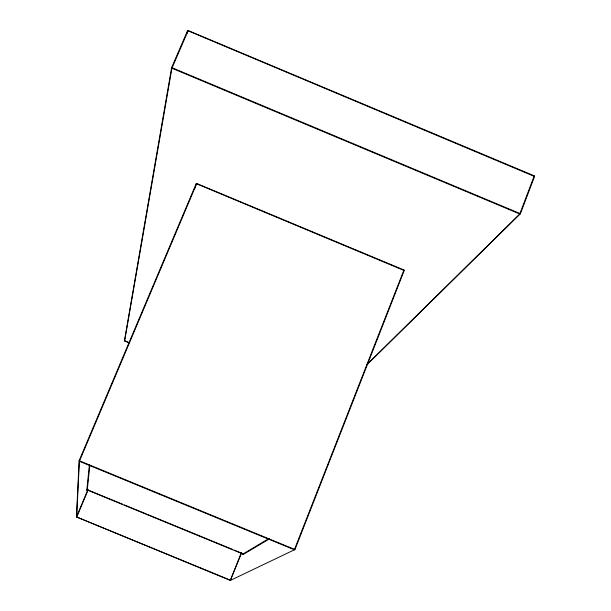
<?xml version="1.0" encoding="UTF-8"?>
<svg xmlns="http://www.w3.org/2000/svg" width="611" height="611" viewBox="0 0 611 611"><rect width="100%" height="100%" fill="white"/><g stroke="black" fill="none" stroke-linecap="round" stroke-linejoin="round"><path stroke-width="0.92" d="M129.013 342.863L124.453 340.671L171.638 67.546L187.508 30.81L188.211 30.55L534.235 175.815L519.747 213.98L367.02 364.454M122.567 504.197L87.381 489.732L86.8 490.259L89.42 464.627M89.832 465.383L87.258 490.007L242.972 554.024L269.092 538.444M186.981 33.62L187.508 30.81L188.051 30.81L534.549 176.495L520.427 213.705L366.791 364.935M403.947 269.97L294.372 549.77L79.384 461.297L79.132 460.686L196.162 183.751L196.75 183.521L403.947 269.97L404.207 270.543L294.968 549.518L230.309 580.45L76.451 516.921L79.132 460.686L294.968 549.518L294.372 549.77M194.947 188.295L196.162 183.751L196.612 183.789L404.207 270.543M234.265 550.114L243.063 553.734L243.086 554.505L269.329 538.94M241.33 552.68L230.309 580.45L241.673 552.787M87.885 489.701L76.451 516.921L230.737 580.267M88.19 489.862L76.627 517.357L79.384 461.297L196.75 183.521M124.453 340.671L124.613 341.045L171.928 68.233L188.211 30.55M86.8 490.259L87.381 489.732M124.323 504.915L146.312 513.958M148.068 514.683L232.508 549.396M124.713 340.839L129.112 342.656M534.235 175.815L534.549 176.495M243.063 553.734L243.086 554.505M520.427 213.705L519.747 213.98L171.928 68.233L171.638 67.546L520.427 213.705"/></g></svg>
